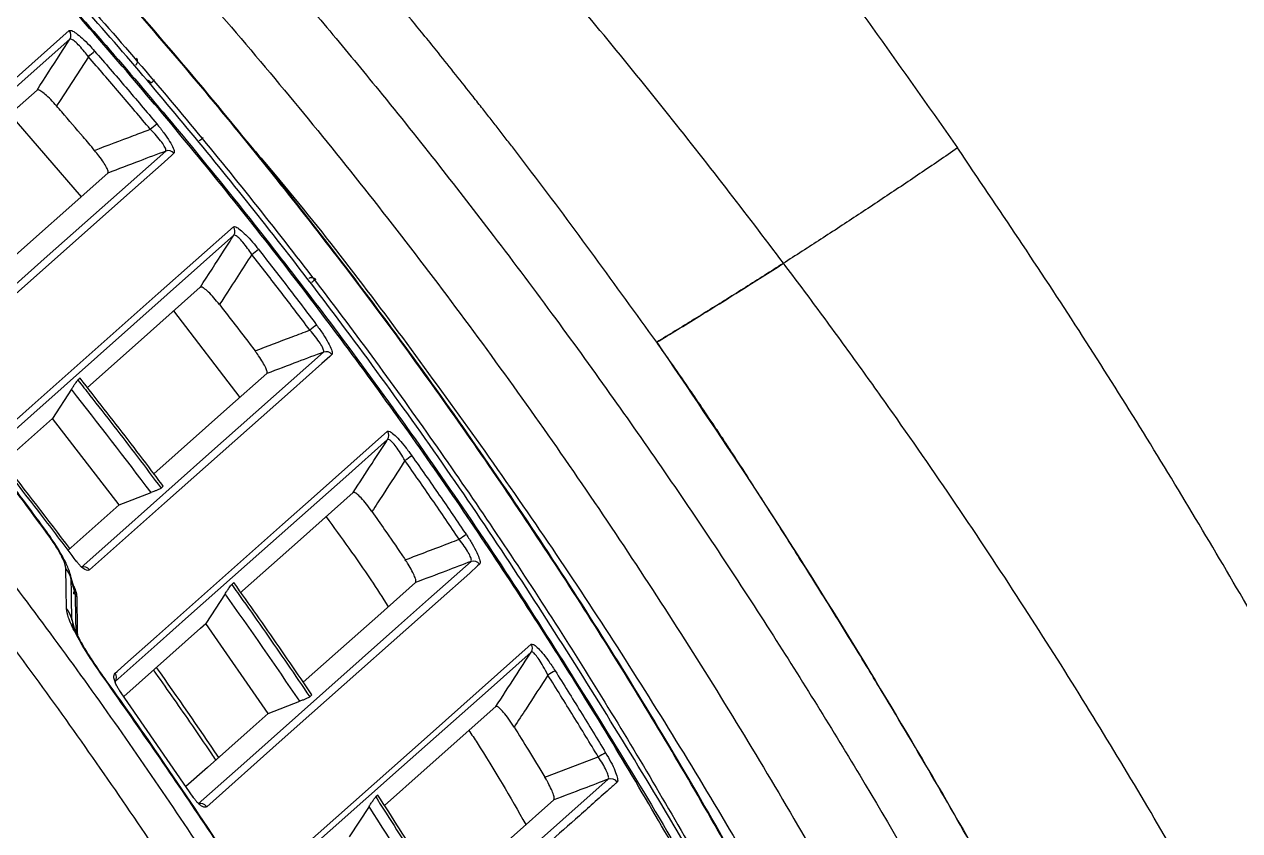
# Model space of a CAD drawing. Extents: x 939 to 1039, y 781 to 934.
# Drawn here: x 959.16 to 964.17, y 820.93 to 824.25 of the extents above; entities that cross this region are included whole.
import ezdxf

# ---------------------------------------------------------------- set-up
doc = ezdxf.new("R2010")
doc.units = 0
doc.header["$MEASUREMENT"] = 0
doc.layers.add('1', color=4, linetype='Continuous')

# ---------------------------------------------------------------- blocks, each defined once
blk = doc.blocks.new('Envoy')
at = {"layer": '1', "color": 3, "linetype": 'Continuous', "lineweight": 25}
for p, q in [((20.4484, 24.7086), (20.7417, 24.3686)), ((20.3868, 24.0533), (20.852, 24.4666)), ((21.371, 24.2106), (20.3726, 23.3236)), ((21.1224, 23.8986), (21.3961, 23.5426)), ((20.7021, 23.576), (20.6241, 23.4559)), ((20.7377, 23.6218), (20.7288, 23.6139)), ((20.4142, 23.2694), (20.6241, 23.4559)), ((20.8981, 23.1001), (20.6241, 23.4559)), ((21.0716, 23.169), (21.0805, 23.1769)), ((20.8981, 23.1001), (21.0299, 23.1505)), ((20.8981, 23.1001), (20.6883, 22.9137)), ((20.6971, 22.8149), (20.6952, 22.8214)), ((20.7132, 22.7588), (20.6974, 22.8138)), ((20.7188, 22.7313), (20.7, 22.7983)), ((21.3711, 22.7801), (21.3622, 22.7722)), ((21.335, 22.7337), (21.2555, 22.6116)), ((20.7023, 22.6335), (20.7139, 22.592)), ((20.7071, 22.6124), (20.7088, 22.6049)), ((21.5124, 22.2414), (21.2555, 22.6116)), ((20.8828, 22.3712), (20.8828, 22.3687)), ((21.2041, 21.8963), (20.9065, 22.3268)), ((21.5124, 22.2414), (21.6425, 22.2913)), ((21.6837, 22.3097), (21.6926, 22.3176)), ((21.9643, 21.9056), (21.9553, 21.8976)), ((21.9277, 21.8585), (21.8463, 21.7338))]:
    blk.add_line(p, q, dxfattribs=at)
at = {"layer": '1', "color": 3, "linetype": 'Continuous', "lineweight": 25, "flags": 128}
for points in [[(19.6953, 24.1673), (19.7034, 24.1745), (19.7358, 24.2033), (19.8655, 24.3185), (20.3843, 24.7793), (20.6929, 25.0535)], [(20.6957, 25.0176), (20.5245, 24.8654), (20.182, 24.5612), (19.6982, 24.1313)], [(20.7719, 24.9456), (20.6561, 24.7659), (20.6411, 24.7427)], [(20.5606, 24.8083), (20.4089, 24.6735), (20.0954, 24.395)], [(20.0919, 23.6699), (20.2623, 23.8212), (20.6029, 24.1239), (21.0903, 24.5569)], [(21.124, 24.5478), (21.1159, 24.5406), (21.0835, 24.5118), (20.9539, 24.3967), (20.4355, 23.9361), (20.1256, 23.6608)], [(20.3707, 23.3584), (20.3788, 23.3655), (20.4112, 23.3943), (20.5408, 23.5095), (21.0591, 23.97), (21.369, 24.2454)], [(20.7678, 23.5835), (20.9889, 23.7799), (21.2328, 23.9967)], [(20.7424, 22.8429), (20.9136, 22.9951), (21.2561, 23.2993), (21.7399, 23.7291)], [(21.7745, 23.7189), (21.7664, 23.7117), (21.734, 23.6829), (21.6043, 23.5676), (21.0856, 23.1068), (20.777, 22.8326)], [(21.5067, 23.6409), (21.355, 23.5061), (21.0421, 23.228)], [(20.882, 22.4069), (20.8901, 22.4141), (20.9225, 22.443), (21.0523, 22.5583), (21.5715, 23.0196), (21.7017, 23.1352), (22.0033, 23.4032)], [(22.0044, 23.3695), (21.8317, 23.2162), (21.4864, 22.9094), (21.1847, 22.6414), (21.0556, 22.5267), (20.8829, 22.3733)], [(21.3997, 22.7397), (21.4064, 22.7456), (21.645, 22.9577), (21.8625, 23.1509)], [(20.7226, 22.8692), (20.7227, 22.8692), (20.7227, 22.8692), (20.7225, 22.869), (20.7223, 22.8688)], [(21.2236, 21.869), (21.3991, 22.0248), (21.75, 22.3364), (22.0489, 22.6018), (22.1723, 22.7114), (22.3477, 22.8672)], [(22.3831, 22.8558), (22.375, 22.8486), (22.3425, 22.8197), (22.2124, 22.7041), (21.692, 22.2419), (21.5581, 22.1229), (21.2592, 21.8574)], [(20.696, 22.8175), (20.6973, 22.8143), (20.7, 22.7983), (20.7, 22.7983), (20.7, 22.7983)], [(22.1192, 22.7804), (21.964, 22.6425), (21.7886, 22.4868), (21.6571, 22.3699)], [(20.9173, 22.3111), (21.2337, 22.5922), (21.2555, 22.6116)], [(21.4742, 21.5308), (21.4823, 21.538), (21.5149, 21.5669), (21.6453, 21.6827), (22.1667, 22.1458), (22.5956, 22.5268)], [(22.5958, 22.4943), (22.4178, 22.3362), (22.0618, 22.0201), (21.4743, 21.4984)], [(20.9054, 22.3264), (20.9059, 22.3267), (20.9063, 22.3269), (20.9065, 22.3271), (20.9067, 22.3272), (20.9068, 22.3272), (20.9068, 22.3271), (20.9067, 22.327), (20.9065, 22.3268)], [(21.5124, 22.2414), (21.4379, 22.1752), (21.2625, 22.0194), (21.1736, 21.9404)], [(21.9915, 21.8628), (22.1551, 22.0082), (22.4499, 22.27)], [(22.6519, 21.979), (22.8359, 22.0488), (22.8718, 22.0625)], [(21.7907, 20.9747), (21.9738, 21.1372), (22.3399, 21.4621), (22.9131, 21.9709)], [(21.203, 21.896), (21.2035, 21.8963), (21.2039, 21.8965), (21.2042, 21.8966), (21.2043, 21.8967), (21.2044, 21.8967), (21.2044, 21.8966), (21.2043, 21.8965), (21.2041, 21.8963)], [(22.6886, 21.8855), (22.5258, 21.7409), (22.2312, 21.4794)]]:
    blk.add_lwpolyline(points, dxfattribs=at)
at = {"layer": '1', "color": 3, "linetype": 'Continuous', "lineweight": 25}
for centre, radius, start, end in [((20.6705, 25.0336), 0.0299, 327.528, 41.5324), ((20.2999, 25.5006), 0.7285, 310.3777, 313.1057), ((21.008, 24.8259), 0.0244, 27.5174, 76.1336), ((20.3733, 25.4404), 1.0281, 309.4825, 311.4148), ((21.1007, 24.5288), 0.03, 39.2639, 110.3853), ((21.3457, 24.2266), 0.0299, 327.5123, 38.8187), ((19.5221, 26.5972), 3.127, 307.9442, 308.5794), ((29.3323, 13.6868), 12.6953, 126.88785, 127.04431), ((21.7504, 23.701), 0.03, 36.5576, 110.3582), ((21.9792, 23.3856), 0.0299, 327.3871, 36.1077), ((22.8641, 22.1778), 1.3572, 124.0444, 125.5091), ((20.606, 22.9747), 0.00377, 42.9876, 97.7099), ((22.8066, 22.2231), 0.8933, 122.3714, 124.5985), ((20.5936, 22.7681), 0.1106, 15.8544, 39.38), ((20.7528, 22.8148), 0.03, 36.416, 110.3638), ((22.3581, 22.839), 0.03, 33.8407, 110.4378), ((20.7457, 22.7389), 0.028, 195.8547, 219.0772), ((20.5959, 22.6033), 0.1105, 15.8516, 39.0229), ((22.5707, 22.5104), 0.0298, 327.3118, 33.391), ((20.8264, 22.402), 0.00262, 296.3856, 340.3019), ((20.8578, 22.3894), 0.0299, 327.3845, 35.8806), ((22.9722, 21.9262), 0.5644, 119.5296, 123.0609), ((23.1177, 21.6714), 0.4619, 117.8406, 122.1615), ((22.9236, 21.9427), 0.0301, 31.1205, 110.459), ((21.2341, 21.8408), 0.03, 33.4863, 110.4375)]:
    blk.add_arc(centre, radius, start, end, dxfattribs=at)
for centre, major_axis, ratio, start_param, end_param in [((4.0559, 10.4405), (19.9284, -7.3007), 0.998771, 0.99445, 1.019772), ((3.7924, 10.2588), (20.2111, -6.2201), 0.998028, 0.942392, 0.963641), ((4.0622, 10.4326), (19.9957, -7.112), 0.998774, 0.935747, 0.961144), ((3.7882, 10.2641), (20.1893, -6.2925), 0.998023, 0.895672, 0.916999), ((4.0687, 10.4246), (20.0613, -6.9211), 0.998777, 0.876774, 0.902286)]:
    blk.add_ellipse(centre, major_axis=major_axis, ratio=ratio, start_param=start_param, end_param=end_param, dxfattribs=at)
for points, knots in [([(20.8891, 28.6583), (21.1433, 28.4095), (21.653, 27.9105), (22.3761, 27.1192), (23.0691, 26.2984), (23.7312, 25.4502), (24.1446, 24.8634), (24.3514, 24.5698)], [0, 0, 0, 0, 0.1988775, 0.3988367, 0.5989432, 0.7992976, 1, 1, 1, 1]), ([(24.4132, 19.6562), (24.396, 19.6971), (24.3134, 19.8935), (24.1541, 20.2409), (23.9353, 20.6974), (23.7051, 21.1475), (23.4652, 21.5905), (23.2155, 22.026), (22.9557, 22.4551), (22.6856, 22.8781), (22.4051, 23.2947), (22.1148, 23.7042), (21.8147, 24.1067), (21.5048, 24.5021), (21.1863, 24.8889), (20.8593, 25.2669), (20.5238, 25.6363), (20.1785, 25.9988), (19.8235, 26.354), (19.4591, 26.7016), (19.0857, 27.041), (18.7038, 27.3719), (18.3139, 27.6939), (17.9162, 28.0061), (17.5426, 28.2867), (17.2984, 28.4586), (17.1919, 28.5336)], [0, 0, 0, 0, 0.011492, 0.055198, 0.098926, 0.142568, 0.186041, 0.229271, 0.272437, 0.315786, 0.359065, 0.402315, 0.445576, 0.488875, 0.532234, 0.575133, 0.618127, 0.661297, 0.704618, 0.748067, 0.791615, 0.835235, 0.878898, 0.922576, 0.966231, 1, 1, 1, 1]), ([(24.4115, 19.6573), (24.2971, 19.915), (24.0681, 20.4308), (23.6853, 21.1866), (23.2745, 21.9276), (22.8293, 22.6583), (22.3496, 23.377), (21.8352, 24.082), (21.292, 24.7649), (20.7408, 25.4014), (20.1859, 25.9929), (19.631, 26.5417), (19.0537, 27.0718), (18.4542, 27.5813), (17.8346, 28.0716), (17.4068, 28.3781), (17.1929, 28.5313)], [0, 0, 0, 0, 0.073061, 0.146185, 0.219308, 0.292368, 0.367557, 0.442815, 0.518073, 0.593262, 0.660587, 0.727938, 0.795264, 0.863501, 0.931763, 1, 1, 1, 1]), ([(24.2797, 19.4784), (24.1687, 19.732), (23.9468, 20.2393), (23.5755, 20.983), (23.1749, 21.7164), (22.7418, 22.4367), (22.2774, 23.1426), (21.789, 23.8228), (21.2784, 24.4766), (20.746, 25.1051), (20.1877, 25.7131), (19.6058, 26.298), (19.0027, 26.858), (18.3779, 27.3928), (17.7326, 27.9051), (17.2852, 28.225), (17.0616, 28.3849)], [0, 0, 0, 0, 0.071541, 0.143112, 0.214653, 0.287314, 0.360008, 0.432669, 0.503348, 0.574028, 0.64519, 0.716352, 0.787028, 0.857704, 0.928852, 1, 1, 1, 1]), ([(17.0632, 28.3887), (17.0632, 28.3887), (17.309, 28.2658), (17.7218, 27.8938), (18.3803, 27.4035), (19.0028, 26.8624), (19.6078, 26.3035), (20.189, 25.7187), (20.747, 25.1113), (21.2806, 24.4819), (21.8252, 23.7844), (22.375, 23.0141), (22.9125, 22.1653), (23.4348, 21.2964), (23.8165, 20.3851), (24.2837, 19.8144), (24.2837, 19.4794), (24.2837, 19.4794)], [0, 0, 0, 0, 0, 0.070883, 0.141825, 0.212766, 0.283648, 0.354542, 0.425497, 0.496451, 0.567344, 0.653765, 0.740348, 0.826987, 0.913575, 1, 1, 1, 1, 1]), ([(24.2997, 19.5475), (24.2997, 19.5475), (24.2997, 19.8772), (23.8345, 20.4369), (23.4571, 21.3327), (22.9414, 22.1867), (22.4122, 23.0217), (21.8695, 23.7833), (21.3299, 24.4765), (20.7986, 25.1056), (20.2432, 25.7134), (19.6641, 26.2979), (19.0641, 26.8608), (18.4367, 27.3922), (17.8112, 27.9258), (17.3263, 28.1972), (17.1324, 28.3912), (17.1324, 28.3912)], [0, 0, 0, 0, 0, 0.085737, 0.171625, 0.257558, 0.343437, 0.429167, 0.50049, 0.571873, 0.643256, 0.71458, 0.785905, 0.857288, 0.928672, 1, 1, 1, 1, 1]), ([(17.1393, 28.4061), (17.361, 28.2465), (17.8046, 27.9272), (18.4473, 27.4144), (19.0722, 26.877), (19.6753, 26.3145), (20.2547, 25.7298), (20.8106, 25.1223), (21.3433, 24.4917), (21.8502, 23.8407), (22.3295, 23.172), (22.7807, 22.4869), (23.2067, 21.7813), (23.6057, 21.0557), (23.9795, 20.3123), (24.2033, 19.8052), (24.3153, 19.5516)], [0, 0, 0, 0, 0.071117, 0.142234, 0.213812, 0.285389, 0.356511, 0.427632, 0.499232, 0.570832, 0.641816, 0.71283, 0.783815, 0.855866, 0.927948, 1, 1, 1, 1]), ([(14.1886, 28.2863), (14.4329, 28.143), (14.9217, 27.8562), (15.6324, 27.3882), (16.3249, 26.8937), (17.0028, 26.3656), (17.6647, 25.8044), (18.3087, 25.2099), (18.9272, 24.5888), (19.5133, 23.9486), (20.0666, 23.2909), (20.5876, 22.6177), (21.0806, 21.9238), (21.549, 21.2038), (21.9912, 20.4579), (22.4053, 19.6867), (22.7868, 18.8992), (23.1255, 18.1163), (23.4264, 17.3411), (23.5967, 16.8288), (23.6819, 16.5725)], [0, 0, 0, 0, 0.055117, 0.110282, 0.165446, 0.220563, 0.277281, 0.334051, 0.390822, 0.44754, 0.502626, 0.557759, 0.612892, 0.667978, 0.724669, 0.781412, 0.838155, 0.894846, 0.947382, 1, 1, 1, 1]), ([(18.5034, 28.2759), (18.5841, 28.2095), (18.7522, 28.071), (19.0114, 27.8505), (19.2824, 27.6138), (19.5497, 27.373), (19.8056, 27.1357), (20.0503, 26.9021), (20.2941, 26.6625), (20.5283, 26.4254), (20.7504, 26.1943), (20.9565, 25.9741), (21.1613, 25.7498), (21.3635, 25.5225), (21.5669, 25.2881), (21.7676, 25.051), (21.9861, 24.7865), (22.2107, 24.5059), (22.4538, 24.192), (22.6925, 23.8733), (22.9321, 23.5419), (23.1594, 23.2166), (23.3793, 22.8905), (23.6532, 22.4699), (23.9728, 21.9523), (24.3302, 21.3361), (24.552, 20.9191), (24.6625, 20.7115)], [0, 0, 0, 0, 0.031905, 0.066559, 0.103939, 0.1418, 0.176469, 0.210538, 0.24514, 0.280873, 0.312331, 0.343031, 0.372986, 0.405109, 0.435946, 0.467782, 0.49996, 0.54073, 0.577551, 0.621206, 0.662336, 0.702427, 0.742418, 0.78245, 0.855735, 0.928175, 1, 1, 1, 1]), ([(23.5408, 16.5169), (23.4561, 16.7712), (23.2865, 17.2801), (22.99, 18.0427), (22.6599, 18.806), (22.2926, 19.5669), (21.8947, 20.3125), (21.4625, 21.0484), (20.9953, 21.7726), (20.4932, 22.4836), (19.9617, 23.1731), (19.4069, 23.8333), (18.8305, 24.4638), (18.2344, 25.0647), (17.6143, 25.6408), (16.9654, 26.1961), (16.2876, 26.729), (15.5811, 27.2372), (14.8555, 27.7176), (14.356, 28.0113), (14.1063, 28.1582)], [0, 0, 0, 0, 0.05254, 0.105163, 0.16025, 0.215385, 0.27052, 0.325608, 0.382294, 0.439032, 0.49577, 0.552457, 0.607575, 0.662741, 0.717907, 0.773025, 0.829743, 0.886512, 0.943282, 1, 1, 1, 1]), ([(18.2304, 28.0651), (18.486, 27.8591), (18.9972, 27.4472), (19.7283, 26.7862), (20.4316, 26.0956), (21.1028, 25.3735), (21.7414, 24.6223), (22.3455, 23.8431), (22.9143, 23.0378), (23.4459, 22.2078), (23.9427, 21.3564), (24.2409, 20.7714), (24.3901, 20.4789)], [0, 0, 0, 0, 0.099986, 0.199987, 0.299991, 0.399995, 0.499985, 0.599972, 0.699976, 0.79998, 0.899982, 1, 1, 1, 1]), ([(23.6349, 24.0951), (23.5557, 24.1994), (23.395, 24.4111), (23.1428, 24.7307), (22.8807, 25.0532), (22.6169, 25.3676), (22.3509, 25.6753), (22.0697, 25.9914), (21.7832, 26.3032), (21.5058, 26.5961), (21.248, 26.8613), (20.9912, 27.1188), (20.7245, 27.3791), (20.4574, 27.6334), (20.2772, 27.7993), (20.1903, 27.8794)], [0, 0, 0, 0, 0.076671, 0.155592, 0.238374, 0.319917, 0.395863, 0.47651, 0.567556, 0.643711, 0.712674, 0.784107, 0.856571, 0.930837, 1, 1, 1, 1]), ([(22.9865, 15.3583), (22.9214, 15.5921), (22.7911, 16.0599), (22.5629, 16.7521), (22.31, 17.4392), (22.0297, 18.1194), (21.7229, 18.7917), (21.3804, 19.4734), (20.9996, 20.1619), (20.5785, 20.8548), (20.1292, 21.5299), (19.648, 22.1924), (19.1344, 22.8404), (18.5885, 23.4724), (18.0165, 24.0807), (17.3988, 24.6844), (16.7333, 25.279), (16.0186, 25.86), (15.2728, 26.411), (14.4963, 26.9287), (13.6923, 27.415), (13.1384, 27.7061), (12.8614, 27.8516)], [0, 0, 0, 0, 0.04406, 0.088136, 0.132196, 0.176825, 0.22147, 0.266099, 0.314989, 0.363922, 0.412855, 0.461745, 0.51207, 0.562442, 0.612813, 0.663138, 0.718691, 0.774275, 0.829828, 0.886541, 0.943287, 1, 1, 1, 1]), ([(12.5063, 27.7381), (12.7601, 27.6113), (13.2675, 27.3576), (14.0066, 26.9352), (14.7278, 26.4833), (15.4282, 25.9996), (16.1068, 25.4859), (16.7623, 24.9429), (17.3934, 24.3718), (17.9989, 23.7736), (18.5776, 23.1495), (19.1285, 22.5007), (19.6504, 21.8283), (20.1424, 21.1338), (20.6035, 20.4184), (21.0329, 19.6835), (21.4297, 18.9305), (21.7931, 18.1608), (22.1227, 17.376), (22.4169, 16.5774), (22.6785, 15.7673), (22.8226, 15.2186), (22.8946, 14.9442)], [0, 0, 0, 0, 0.05, 0.1, 0.1500001, 0.2, 0.2500001, 0.3000001, 0.35, 0.4000001, 0.45, 0.5, 0.55, 0.6, 0.6500001, 0.7, 0.75, 0.7999999, 0.85, 0.9, 0.95, 1, 1, 1, 1]), ([(22.8774, 15.2685), (22.813, 15.5024), (22.6842, 15.9704), (22.458, 16.663), (22.2068, 17.3506), (21.9281, 18.0313), (21.6227, 18.7042), (21.2822, 19.3848), (20.9044, 20.0708), (20.4872, 20.7597), (20.042, 21.4311), (19.565, 22.0899), (19.0559, 22.7345), (18.5146, 23.3631), (17.9473, 23.9684), (17.3312, 24.5724), (16.6634, 25.1705), (15.9423, 25.7573), (15.1891, 26.3135), (14.4043, 26.8355), (13.5913, 27.3252), (13.0309, 27.6176), (12.7507, 27.7638)], [0, 0, 0, 0, 0.04402, 0.088056, 0.132076, 0.176673, 0.221285, 0.265882, 0.314418, 0.362996, 0.411575, 0.460111, 0.510072, 0.560079, 0.610086, 0.660047, 0.716089, 0.772164, 0.828207, 0.88546, 0.942747, 1, 1, 1, 1]), ([(13.4225, 27.6352), (13.71, 27.4725), (14.2853, 27.1471), (15.1162, 26.6049), (15.9277, 26.02), (16.7144, 25.3885), (17.4741, 24.7122), (18.1495, 24.0458), (18.7469, 23.399), (19.2731, 22.7802), (19.7735, 22.1405), (20.2517, 21.4746), (20.7059, 20.7827), (21.1346, 20.0655), (21.5327, 19.3311), (21.8795, 18.6211), (22.1803, 17.9396), (22.4402, 17.2882), (22.6787, 16.6276), (22.8179, 16.1801), (22.8875, 15.9563)], [0, 0, 0, 0, 0.064318, 0.128678, 0.192996, 0.258873, 0.324795, 0.390672, 0.443264, 0.495903, 0.548541, 0.601134, 0.655263, 0.709442, 0.763621, 0.817751, 0.863195, 0.90864, 0.95432, 1, 1, 1, 1]), ([(22.6626, 14.7234), (22.5924, 14.9997), (22.4521, 15.552), (22.1949, 16.3674), (21.9044, 17.1712), (21.5778, 17.9611), (21.2164, 18.7357), (20.8206, 19.4934), (20.3915, 20.2326), (19.9299, 20.952), (19.4367, 21.6501), (18.9129, 22.3256), (18.3593, 22.977), (17.7773, 23.603), (17.168, 24.2025), (16.5327, 24.7742), (15.8724, 25.3172), (15.1883, 25.83), (14.4822, 26.312), (13.7551, 26.7613), (13.01, 27.1803), (12.4985, 27.431), (12.2427, 27.5563)], [0, 0, 0, 0, 0.0500232, 0.1000158, 0.1500131, 0.2000126, 0.2500096, 0.3000119, 0.3500095, 0.4000055, 0.4500034, 0.5000008, 0.5500048, 0.6000035, 0.6499993, 0.6999971, 0.7499961, 0.8000107, 0.8500245, 0.9000213, 0.9500167, 1, 1, 1, 1]), ([(23.1122, 23.7698), (22.9425, 24.005), (22.7622, 24.2549), (22.5639, 24.5142), (22.5306, 24.5576), (22.4972, 24.6009), (22.4637, 24.6441), (22.4301, 24.6872), (22.3943, 24.733), (22.3224, 24.8245), (22.2248, 24.9471), (22.1113, 25.0871), (22.0247, 25.1926), (21.9377, 25.2975), (21.8418, 25.4116), (21.7287, 25.5444), (21.6223, 25.6675), (21.5194, 25.7849), (21.4244, 25.8919), (21.3257, 26.0019), (21.2251, 26.1124), (21.1361, 26.2091), (21.0648, 26.2858), (21.0148, 26.3392), (20.9575, 26.4), (20.8968, 26.4641), (20.8357, 26.5279), (20.7907, 26.5747), (20.7614, 26.605), (20.7368, 26.6305), (20.667, 26.7023), (20.5701, 26.801), (20.4512, 26.9202), (20.3581, 27.0125), (20.2654, 27.1033), (20.1762, 27.1898), (20.0835, 27.2787), (19.996, 27.3616), (19.9187, 27.4341), (19.8747, 27.475), (19.8567, 27.4917)], [0, 0, 0, 0, 0.175611, 0.18665, 0.197689, 0.208728, 0.219765, 0.230802, 0.241838, 0.254962, 0.301299, 0.336712, 0.364104, 0.383978, 0.419193, 0.454388, 0.489568, 0.517744, 0.548947, 0.576214, 0.607231, 0.639435, 0.655845, 0.670613, 0.683738, 0.706423, 0.72411, 0.737214, 0.745735, 0.749674, 0.758657, 0.806375, 0.833483, 0.86059, 0.885774, 0.912062, 0.935849, 0.963586, 0.985099, 1, 1, 1, 1]), ([(22.3449, 14.4481), (22.2772, 14.7262), (22.1419, 15.2817), (21.891, 16.1021), (21.6058, 16.9106), (21.2834, 17.7053), (20.9253, 18.4843), (20.5319, 19.246), (20.104, 19.9892), (19.6427, 20.7122), (19.1489, 21.4135), (18.6238, 22.0913), (18.0684, 22.7443), (17.4833, 23.3715), (16.8703, 23.9716), (16.2307, 24.543), (15.5659, 25.0844), (14.8768, 25.5949), (14.1651, 26.0737), (13.4324, 26.5188), (12.6814, 26.9325), (12.1659, 27.1787), (11.908, 27.3019)], [0, 0, 0, 0, 0.050079, 0.100032, 0.150037, 0.200047, 0.250035, 0.300008, 0.349998, 0.400035, 0.450039, 0.500025, 0.550002, 0.599992, 0.65006, 0.700049, 0.75002, 0.800027, 0.850045, 0.900058, 0.95, 1, 1, 1, 1]), ([(20.6929, 25.0535), (20.6957, 25.0541), (20.7014, 25.0554), (20.721, 25.0434), (20.7464, 25.0224), (20.7733, 24.9961), (20.7905, 24.9769), (20.7978, 24.9687)], [0, 0, 0, 0, 0.206677, 0.413303, 0.623213, 0.840637, 1, 1, 1, 1]), ([(20.5606, 24.8083), (20.5925, 24.8576), (20.6375, 24.9274), (20.6825, 24.9972), (20.6957, 25.0176)], [0, 0, 0, 0, 0.707413, 1, 1, 1, 1]), ([(20.7719, 24.9456), (20.7667, 24.9525), (20.7544, 24.9685), (20.735, 24.9907), (20.7166, 25.0085), (20.7022, 25.0188), (20.6979, 25.018), (20.6957, 25.0176)], [0, 0, 0, 0, 0.161224, 0.380376, 0.59045, 0.795685, 1, 1, 1, 1]), ([(21.027, 24.6469), (20.9848, 24.697), (20.9005, 24.7972), (20.8148, 24.8962), (20.7719, 24.9456)], [0, 0, 0, 0, 0.500022, 1, 1, 1, 1]), ([(20.7978, 24.9687), (20.8407, 24.9192), (20.9266, 24.82), (21.0111, 24.7196), (21.0533, 24.6694)], [0, 0, 0, 0, 0.4999779, 1, 1, 1, 1]), ([(20.9671, 24.9115), (20.9672, 24.9116), (20.9675, 24.9118), (20.9678, 24.9121), (20.9687, 24.9128), (20.9702, 24.9145), (20.9723, 24.9176), (20.9743, 24.9224), (20.9748, 24.9288), (20.9733, 24.9351), (20.9707, 24.9384), (20.9695, 24.9399)], [0, 0, 0, 0, 0.034376, 0.057615, 0.079463, 0.153048, 0.255155, 0.425982, 0.621247, 0.830583, 1, 1, 1, 1]), ([(21.0449, 24.8496), (21.0439, 24.8488), (21.0419, 24.8473), (21.0364, 24.8428), (21.0319, 24.839), (21.0296, 24.8372)], [0, 0, 0, 0, 0.33331, 0.66662, 1, 1, 1, 1]), ([(20.6411, 24.7427), (20.6331, 24.7517), (20.617, 24.7696), (20.5938, 24.7914), (20.575, 24.8055), (20.5645, 24.8101), (20.5616, 24.8087), (20.5606, 24.8083)], [0, 0, 0, 0, 0.227952, 0.456103, 0.679189, 0.893529, 1, 1, 1, 1]), ([(20.7972, 24.56), (20.7817, 24.5784), (20.737, 24.6312), (20.6849, 24.6921), (20.6483, 24.7345), (20.6411, 24.7427)], [0, 0, 0, 0, 0.300429, 0.863364, 1, 1, 1, 1]), ([(20.7972, 24.56), (20.8509, 24.5803), (20.9274, 24.6093), (21.004, 24.6383), (21.027, 24.6469)], [0, 0, 0, 0, 0.7003, 1, 1, 1, 1]), ([(21.0903, 24.5569), (21.0908, 24.5578), (21.0925, 24.5606), (21.0884, 24.5721), (21.0748, 24.593), (21.0535, 24.6194), (21.0358, 24.6377), (21.027, 24.6469)], [0, 0, 0, 0, 0.106275, 0.314045, 0.535709, 0.767072, 1, 1, 1, 1]), ([(21.0533, 24.6694), (21.0635, 24.6569), (21.0837, 24.6318), (21.1077, 24.5961), (21.1227, 24.5679), (21.1269, 24.5526), (21.1247, 24.549), (21.124, 24.5478)], [0, 0, 0, 0, 0.229406, 0.458973, 0.681417, 0.89195, 1, 1, 1, 1]), ([(21.2286, 24.5991), (21.2296, 24.5999), (21.2328, 24.6026), (21.2378, 24.6069), (21.2424, 24.6112), (21.2435, 24.6125), (21.244, 24.6131)], [0, 0, 0, 0, 0.120284, 0.410566, 0.705507, 1, 1, 1, 1]), ([(21.4249, 24.596), (21.4637, 24.5506), (21.7133, 24.2588), (22.141, 23.6934), (22.705, 22.9006), (23.2291, 22.0806), (23.7198, 21.2403), (24.0143, 20.6627), (24.1615, 20.3739)], [0, 0, 0, 0, 0.035516, 0.228359, 0.421253, 0.614156, 0.807062, 1, 1, 1, 1]), ([(20.852, 24.4666), (20.8528, 24.4687), (20.8543, 24.473), (20.8475, 24.4892), (20.8346, 24.511), (20.8171, 24.5357), (20.8035, 24.5523), (20.7972, 24.56)], [0, 0, 0, 0, 0.199467, 0.398794, 0.602202, 0.815675, 1, 1, 1, 1]), ([(21.0903, 24.5569), (21.0542, 24.5432), (20.9748, 24.5131), (20.8954, 24.483), (20.852, 24.4666)], [0, 0, 0, 0, 0.454126, 1, 1, 1, 1]), ([(24.3514, 24.5698), (24.2997, 24.5344), (24.1957, 24.4634), (24.0385, 24.3582), (23.882, 24.2548), (23.726, 24.1534), (23.5704, 24.0538), (23.4155, 23.9562), (23.2601, 23.8597), (23.1628, 23.8006), (23.1122, 23.7698)], [0, 0, 0, 0, 0.104956, 0.21097, 0.320777, 0.436844, 0.561265, 0.695745, 0.841636, 1, 1, 1, 1]), ([(26.1794, 21.525), (26.0415, 21.7852), (25.7656, 22.3059), (25.3209, 23.0697), (24.8529, 23.8269), (24.5198, 24.3204), (24.3514, 24.5698)], [0, 0, 0, 0, 0.248617, 0.497312, 0.745944, 1, 1, 1, 1]), ([(21.369, 24.2454), (21.3718, 24.2459), (21.3773, 24.2471), (21.3959, 24.2346), (21.42, 24.2128), (21.4466, 24.1842), (21.4641, 24.1627), (21.4721, 24.1527)], [0, 0, 0, 0, 0.199937, 0.399798, 0.603719, 0.817522, 1, 1, 1, 1]), ([(21.2328, 23.9967), (21.233, 23.9969), (21.2651, 24.0464), (21.311, 24.1178), (21.3569, 24.1889), (21.371, 24.2106)], [0, 0, 0, 0, 0.0025592, 0.695604, 1, 1, 1, 1]), ([(21.4449, 24.1313), (21.4392, 24.1397), (21.427, 24.1579), (21.4081, 24.1821), (21.3908, 24.2008), (21.3773, 24.2117), (21.3731, 24.211), (21.371, 24.2106)], [0, 0, 0, 0, 0.185375, 0.401338, 0.605333, 0.803237, 1, 1, 1, 1]), ([(21.4449, 24.1313), (21.4066, 24.0719), (21.3623, 24.0032), (21.3179, 23.9344), (21.3119, 23.925)], [0, 0, 0, 0, 0.863441, 1, 1, 1, 1]), ([(21.6843, 23.8198), (21.6448, 23.872), (21.5657, 23.9764), (21.4851, 24.0797), (21.4449, 24.1313)], [0, 0, 0, 0, 0.500024, 1, 1, 1, 1]), ([(21.4721, 24.1527), (21.5124, 24.101), (21.5932, 23.9976), (21.6724, 23.893), (21.712, 23.8407)], [0, 0, 0, 0, 0.499978, 1, 1, 1, 1]), ([(23.1122, 23.7698), (23.1691, 23.8044), (23.2779, 23.8707), (23.4519, 23.9788), (23.5758, 24.0575), (23.6349, 24.0951)], [0, 0, 0, 0, 0.364399, 0.696647, 1, 1, 1, 1]), ([(25.5131, 21.1886), (25.4455, 21.3109), (25.3089, 21.5583), (25.0929, 21.9284), (24.8659, 22.3023), (24.6223, 22.6867), (24.362, 23.0803), (24.1543, 23.3808), (24.011, 23.5826), (23.9369, 23.6859), (23.8622, 23.7889), (23.787, 23.8914), (23.7113, 23.9935), (23.6604, 24.0612), (23.6349, 24.0951)], [0, 0, 0, 0, 0.121062, 0.244785, 0.371104, 0.499973, 0.638882, 0.779802, 0.816406, 0.853181, 0.889929, 0.926612, 0.963267, 1, 1, 1, 1]), ([(21.6795, 24.0326), (21.6817, 24.0339), (21.6862, 24.0367), (21.6942, 24.0371), (21.702, 24.0346), (21.7057, 24.0308), (21.7075, 24.0289)], [0, 0, 0, 0, 0.249968, 0.499973, 0.750003, 1, 1, 1, 1]), ([(21.7075, 24.0289), (21.7077, 24.029), (21.7081, 24.0294), (21.7056, 24.0274), (21.701, 24.0239), (21.6958, 24.0199), (21.6923, 24.0172), (21.6911, 24.0163)], [0, 0, 0, 0, 0.222086, 0.444194, 0.666291, 0.888365, 1, 1, 1, 1]), ([(21.3119, 23.925), (21.3041, 23.9347), (21.2885, 23.954), (21.2657, 23.9776), (21.2473, 23.9932), (21.2367, 23.9985), (21.2338, 23.9972), (21.2328, 23.9967)], [0, 0, 0, 0, 0.229475, 0.459178, 0.68171, 0.892092, 1, 1, 1, 1]), ([(20.6087, 22.9773), (20.6085, 22.9776), (20.5667, 23.036), (20.4791, 23.1548), (20.3433, 23.3325), (20.201, 23.5107), (20.0552, 23.6856), (19.9236, 23.8378), (19.8399, 23.9298), (19.8067, 23.9663)], [0, 0, 0, 0, 0.000926, 0.169942, 0.348467, 0.526502, 0.704852, 0.883023, 1, 1, 1, 1]), ([(20.6054, 22.9785), (20.5156, 23.1002), (20.3458, 23.3302), (20.0774, 23.66), (19.8978, 23.8616), (19.8076, 23.9629)], [0, 0, 0, 0, 0.358513, 0.677689, 1, 1, 1, 1]), ([(21.3119, 23.925), (21.3266, 23.906), (21.369, 23.8514), (21.4178, 23.7878), (21.4517, 23.7432), (21.4583, 23.7345)], [0, 0, 0, 0, 0.300435, 0.863369, 1, 1, 1, 1]), ([(21.712, 23.8407), (21.7212, 23.828), (21.7396, 23.8026), (21.761, 23.7668), (21.7742, 23.7387), (21.7775, 23.7236), (21.7752, 23.72), (21.7745, 23.7189)], [0, 0, 0, 0, 0.228017, 0.456141, 0.679214, 0.893693, 1, 1, 1, 1]), ([(21.4583, 23.7345), (21.5094, 23.7538), (21.5847, 23.7822), (21.6601, 23.8107), (21.6843, 23.8198)], [0, 0, 0, 0, 0.678228, 1, 1, 1, 1]), ([(21.7399, 23.7291), (21.7405, 23.73), (21.7422, 23.7327), (21.7389, 23.7442), (21.727, 23.7652), (21.7082, 23.7917), (21.6923, 23.8104), (21.6843, 23.8198)], [0, 0, 0, 0, 0.105043, 0.31749, 0.540008, 0.769416, 1, 1, 1, 1]), ([(21.5067, 23.6409), (21.5076, 23.6431), (21.5092, 23.6474), (21.503, 23.6644), (21.4909, 23.687), (21.4752, 23.7116), (21.4633, 23.7276), (21.4583, 23.7345)], [0, 0, 0, 0, 0.206298, 0.412484, 0.621955, 0.839068, 1, 1, 1, 1]), ([(21.7399, 23.7291), (21.7047, 23.7158), (21.6269, 23.6864), (21.5492, 23.6569), (21.5067, 23.6409)], [0, 0, 0, 0, 0.453687, 1, 1, 1, 1]), ([(24.8577, 20.8782), (24.7248, 21.1266), (24.4591, 21.6234), (24.1542, 22.1436), (23.9663, 22.4534), (23.9018, 22.5587), (23.8353, 22.6662), (23.768, 22.7737), (23.7029, 22.877), (23.6391, 22.978), (23.5936, 23.0496), (23.5552, 23.1097), (23.531, 23.1475), (23.5042, 23.1891), (23.4851, 23.2187), (23.4593, 23.2586), (23.4269, 23.3083), (23.3883, 23.3671), (23.3434, 23.4348), (23.2924, 23.5108), (23.2329, 23.5981), (23.1734, 23.6837), (23.1326, 23.7411), (23.1122, 23.7698)], [0, 0, 0, 0, 0.249948, 0.499973, 0.53502, 0.571557, 0.609584, 0.647211, 0.684193, 0.717938, 0.753283, 0.759593, 0.781242, 0.79314, 0.803559, 0.812501, 0.835369, 0.856205, 0.875013, 0.907471, 0.93751, 0.968755, 1, 1, 1, 1]), ([(23.1122, 23.7698), (23.2414, 23.5794), (23.4965, 23.2036), (23.86, 22.6309), (24.2074, 22.0553), (24.5415, 21.4717), (24.7523, 21.076), (24.8577, 20.8782)], [0, 0, 0, 0, 0.2043434, 0.4032167, 0.6021664, 0.8011134, 1, 1, 1, 1]), ([(20.7021, 23.576), (20.7048, 23.5802), (20.7102, 23.5884), (20.718, 23.5999), (20.7243, 23.6086), (20.7276, 23.6127), (20.7285, 23.6137), (20.7288, 23.6139)], [0, 0, 0, 0, 0.2371568, 0.4745063, 0.704569, 0.9223316, 1, 1, 1, 1]), ([(20.7288, 23.6139), (20.7453, 23.593), (20.828, 23.4884), (20.9426, 23.3403), (21.0392, 23.212), (21.0716, 23.169)], [0, 0, 0, 0, 0.142409, 0.712071, 1, 1, 1, 1]), ([(21.0805, 23.1769), (21.0645, 23.1982), (20.9844, 23.3048), (20.8704, 23.4533), (20.771, 23.5795), (20.7377, 23.6218)], [0, 0, 0, 0, 0.142412, 0.712068, 1, 1, 1, 1]), ([(22.0033, 23.4032), (22.006, 23.4038), (22.0114, 23.4048), (22.029, 23.3918), (22.0516, 23.3693), (22.0779, 23.3385), (22.0955, 23.3143), (22.1042, 23.3024)], [0, 0, 0, 0, 0.1929264, 0.3857495, 0.5833437, 0.7932383, 1, 1, 1, 1]), ([(21.8625, 23.1509), (21.8883, 23.1907), (21.9356, 23.2636), (21.9829, 23.3364), (22.0044, 23.3695)], [0, 0, 0, 0, 0.545735, 1, 1, 1, 1]), ([(22.0757, 23.2826), (22.0697, 23.2928), (22.0576, 23.3133), (22.0392, 23.3397), (22.0232, 23.3592), (22.0105, 23.3706), (22.0064, 23.3699), (22.0044, 23.3695)], [0, 0, 0, 0, 0.2108977, 0.4233356, 0.6208298, 0.811099, 1, 1, 1, 1]), ([(20.7223, 22.8688), (20.6775, 22.9284), (20.5692, 23.072), (20.4581, 23.2136), (20.393, 23.2966)], [0, 0, 0, 0, 0.414202, 1, 1, 1, 1]), ([(22.0757, 23.2826), (22.0457, 23.2362), (22.0004, 23.1663), (21.9551, 23.0963), (21.9398, 23.0728)], [0, 0, 0, 0, 0.663791, 1, 1, 1, 1]), ([(22.2994, 22.9584), (22.2625, 23.0127), (22.1887, 23.1213), (22.1134, 23.2288), (22.0757, 23.2826)], [0, 0, 0, 0, 0.500025, 1, 1, 1, 1]), ([(22.1042, 23.3024), (22.142, 23.2485), (22.2175, 23.1408), (22.2914, 23.032), (22.3284, 22.9776)], [0, 0, 0, 0, 0.49998, 1, 1, 1, 1]), ([(21.0716, 23.169), (21.0707, 23.1683), (21.0687, 23.167), (21.0609, 23.1632), (21.0504, 23.1586), (21.0395, 23.1542), (21.0326, 23.1515), (21.0299, 23.1505)], [0, 0, 0, 0, 0.211835, 0.423572, 0.638716, 0.861575, 1, 1, 1, 1]), ([(21.9398, 23.0728), (21.9323, 23.0832), (21.9173, 23.104), (21.8949, 23.1297), (21.8768, 23.1467), (21.8664, 23.1526), (21.8635, 23.1513), (21.8625, 23.1509)], [0, 0, 0, 0, 0.231831, 0.463963, 0.686383, 0.892743, 1, 1, 1, 1]), ([(21.7505, 23.0514), (21.8132, 22.9656), (21.902, 22.8442), (21.9833, 22.7179), (22.0071, 22.6808)], [0, 0, 0, 0, 0.706937, 1, 1, 1, 1]), ([(21.9398, 23.0728), (21.9572, 23.0478), (21.9983, 22.9888), (22.0438, 22.9224), (22.072, 22.881), (22.0768, 22.874)], [0, 0, 0, 0, 0.378146, 0.894031, 1, 1, 1, 1]), ([(20.6791, 22.8382), (20.6786, 22.8423), (20.6773, 22.8535), (20.6649, 22.8835), (20.6402, 22.9282), (20.617, 22.9617), (20.6054, 22.9785)], [0, 0, 0, 0, 0.160115, 0.441476, 0.720469, 1, 1, 1, 1]), ([(20.6959, 22.8175), (20.6944, 22.8228), (20.6886, 22.8428), (20.6734, 22.8743), (20.649, 22.9177), (20.6267, 22.9522), (20.6122, 22.9722), (20.6086, 22.9772)], [0, 0, 0, 0, 0.104493, 0.396131, 0.648531, 0.91249, 1, 1, 1, 1]), ([(22.3284, 22.9776), (22.3367, 22.9647), (22.3534, 22.9391), (22.3724, 22.9033), (22.3838, 22.8752), (22.3862, 22.8604), (22.3838, 22.8569), (22.3831, 22.8558)], [0, 0, 0, 0, 0.227449, 0.454934, 0.6791, 0.897489, 1, 1, 1, 1]), ([(22.0768, 22.874), (22.1382, 22.8973), (22.2124, 22.9254), (22.2866, 22.9535), (22.2994, 22.9584)], [0, 0, 0, 0, 0.8275363, 1, 1, 1, 1]), ([(22.3477, 22.8672), (22.3482, 22.8681), (22.3499, 22.8707), (22.3475, 22.8819), (22.3373, 22.903), (22.3208, 22.9297), (22.3065, 22.9488), (22.2994, 22.9584)], [0, 0, 0, 0, 0.101699, 0.318721, 0.542519, 0.770855, 1, 1, 1, 1]), ([(22.1192, 22.7804), (22.1201, 22.7826), (22.1218, 22.7871), (22.1162, 22.8047), (22.1051, 22.8281), (22.091, 22.8526), (22.0808, 22.868), (22.0768, 22.874)], [0, 0, 0, 0, 0.212779, 0.425469, 0.640619, 0.861132, 1, 1, 1, 1]), ([(20.6818, 22.6729), (20.6816, 22.6884), (20.6811, 22.7195), (20.6802, 22.7746), (20.6795, 22.8142), (20.6791, 22.8382)], [0, 0, 0, 0, 0.281553, 0.563107, 1, 1, 1, 1]), ([(20.777, 22.8326), (20.7722, 22.8307), (20.7662, 22.8283), (20.7497, 22.8393), (20.7401, 22.8479), (20.7304, 22.8585), (20.7249, 22.8655), (20.7223, 22.8688)], [0, 0, 0, 0, 0.5393747, 0.6801184, 0.821896, 0.9174337, 1, 1, 1, 1]), ([(22.3477, 22.8672), (22.3132, 22.8541), (22.237, 22.8252), (22.1609, 22.7962), (22.1192, 22.7804)], [0, 0, 0, 0, 0.452852, 1, 1, 1, 1]), ([(20.7, 22.7983), (20.7, 22.7983), (20.7, 22.7983), (20.7011, 22.7246), (20.7016, 22.6887), (20.7023, 22.6335), (20.7023, 22.6335), (20.7023, 22.6335)], [0, 0, 0, 0, 0.000004, 0.436894, 0.718447, 0.999996, 1, 1, 1, 1]), ([(21.6926, 22.3176), (21.6776, 22.3397), (21.6028, 22.4501), (21.496, 22.6044), (21.4027, 22.7357), (21.3711, 22.7801)], [0, 0, 0, 0, 0.142012, 0.710079, 1, 1, 1, 1]), ([(20.7188, 22.7313), (20.7188, 22.7313), (20.7037, 22.7313), (20.7195, 22.7452), (20.713, 22.7586), (20.7124, 22.76)], [0, 0, 0, 0, 0.000046, 0.896193, 1, 1, 1, 1]), ([(20.7112, 22.7657), (20.7142, 22.759), (20.723, 22.7392), (20.7236, 22.7284), (20.724, 22.7212)], [0, 0, 0, 0, 0.336544, 1, 1, 1, 1]), ([(20.7214, 22.5753), (20.7213, 22.5873), (20.7208, 22.6151), (20.72, 22.6671), (20.7192, 22.707), (20.7188, 22.7313)], [0, 0, 0, 0, 0.231814, 0.532407, 1, 1, 1, 1]), ([(21.335, 22.7337), (21.3378, 22.738), (21.3434, 22.7465), (21.3515, 22.7583), (21.3579, 22.7671), (21.3611, 22.7711), (21.362, 22.772), (21.3622, 22.7722)], [0, 0, 0, 0, 0.2425175, 0.4853337, 0.7178321, 0.9337897, 1, 1, 1, 1]), ([(21.3622, 22.7722), (21.3777, 22.7505), (21.4551, 22.6419), (21.5626, 22.488), (21.6531, 22.3548), (21.6837, 22.3097)], [0, 0, 0, 0, 0.142012, 0.710075, 1, 1, 1, 1]), ([(20.8276, 22.3996), (20.8066, 22.43), (20.7646, 22.4906), (20.7168, 22.5738), (20.6872, 22.6379), (20.6835, 22.6617), (20.6818, 22.6729)], [0, 0, 0, 0, 0.264884, 0.529426, 0.779815, 1, 1, 1, 1]), ([(20.724, 22.7212), (20.7244, 22.697), (20.7251, 22.6571), (20.726, 22.6052), (20.7264, 22.5775), (20.7265, 22.5654)], [0, 0, 0, 0, 0.467694, 0.768353, 1, 1, 1, 1]), ([(20.7023, 22.6335), (20.7023, 22.6335), (20.7023, 22.6291), (20.7031, 22.6275), (20.704, 22.6258)], [0, 0, 0, 0, 0.000178, 1, 1, 1, 1]), ([(20.829, 22.4011), (20.827, 22.4037), (20.8145, 22.4212), (20.7915, 22.4549), (20.7625, 22.5003), (20.738, 22.5425), (20.7204, 22.5767), (20.7102, 22.5996), (20.7063, 22.6115), (20.7061, 22.6121), (20.7061, 22.6122)], [0, 0, 0, 0, 0.030182, 0.197733, 0.374181, 0.547515, 0.71696, 0.856813, 0.978444, 1, 1, 1, 1]), ([(22.5956, 22.5268), (22.5982, 22.5273), (22.6034, 22.5283), (22.6199, 22.5149), (22.6411, 22.4918), (22.667, 22.4586), (22.6847, 22.4316), (22.694, 22.4173)], [0, 0, 0, 0, 0.185444, 0.370744, 0.561497, 0.767108, 1, 1, 1, 1]), ([(22.4499, 22.27), (22.4765, 22.3108), (22.5251, 22.3856), (22.5737, 22.4603), (22.5958, 22.4943)], [0, 0, 0, 0, 0.5457274, 1, 1, 1, 1]), ([(22.6643, 22.3992), (22.658, 22.4115), (22.6462, 22.4346), (22.6284, 22.4633), (22.6136, 22.4834), (22.6018, 22.4953), (22.5978, 22.4946), (22.5958, 22.4943)], [0, 0, 0, 0, 0.238571, 0.447036, 0.63743, 0.819506, 1, 1, 1, 1]), ([(23.5624, 17.1268), (23.4785, 17.362), (23.3107, 17.8327), (23.0252, 18.5257), (22.7163, 19.2089), (22.3838, 19.8767), (22.0294, 20.5292), (21.6528, 21.1662), (21.2545, 21.7917), (20.9699, 22.197), (20.8276, 22.3996)], [0, 0, 0, 0, 0.125699, 0.251587, 0.377281, 0.503144, 0.627034, 0.750923, 0.875461, 1, 1, 1, 1]), ([(23.5634, 17.1282), (23.541, 17.1923), (23.4777, 17.3736), (23.3591, 17.6963), (23.2029, 18.099), (23.0223, 18.5308), (22.8254, 18.9735), (22.6127, 19.4221), (22.3857, 19.872), (22.1476, 20.3166), (21.8988, 20.7553), (21.6393, 21.1879), (21.3694, 21.6143), (21.1096, 22.0027), (20.9278, 22.2639), (20.84, 22.3855), (20.8289, 22.401)], [0, 0, 0, 0, 0.034269, 0.096786, 0.173042, 0.251622, 0.332473, 0.416939, 0.501533, 0.586157, 0.670705, 0.755343, 0.839942, 0.924574, 0.990382, 1, 1, 1, 1]), ([(20.9065, 22.3268), (20.9033, 22.3315), (20.8968, 22.3409), (20.8882, 22.3562), (20.8802, 22.3737), (20.8748, 22.3955), (20.8791, 22.4024), (20.882, 22.4069)], [0, 0, 0, 0, 0.093309, 0.186473, 0.320979, 0.545138, 1, 1, 1, 1]), ([(21.2971, 22.0501), (21.2916, 22.0583), (21.2561, 22.1107), (21.1714, 22.2348), (21.0907, 22.3495), (21.0406, 22.4206)], [0, 0, 0, 0, 0.066085, 0.421041, 1, 1, 1, 1]), ([(22.6643, 22.3992), (22.6343, 22.353), (22.5879, 22.2816), (22.5416, 22.2103), (22.5252, 22.1852)], [0, 0, 0, 0, 0.647727, 1, 1, 1, 1]), ([(22.8718, 22.0625), (22.8377, 22.1189), (22.7693, 22.2316), (22.6993, 22.3433), (22.6643, 22.3992)], [0, 0, 0, 0, 0.500024, 1, 1, 1, 1]), ([(22.694, 22.4173), (22.7291, 22.3613), (22.7992, 22.2493), (22.8677, 22.1364), (22.902, 22.0799)], [0, 0, 0, 0, 0.499971, 1, 1, 1, 1]), ([(21.6837, 22.3097), (21.6827, 22.309), (21.6807, 22.3077), (21.6728, 22.3039), (21.6623, 22.2993), (21.6516, 22.2949), (21.6449, 22.2923), (21.6425, 22.2913)], [0, 0, 0, 0, 0.2154145, 0.4307609, 0.6484219, 0.8712466, 1, 1, 1, 1]), ([(22.5252, 22.1852), (22.518, 22.1963), (22.5035, 22.2187), (22.4817, 22.2468), (22.4639, 22.2653), (22.4538, 22.2717), (22.4509, 22.2704), (22.4499, 22.27)], [0, 0, 0, 0, 0.235401, 0.471223, 0.694131, 0.896261, 1, 1, 1, 1]), ([(22.5252, 22.1852), (22.5448, 22.1536), (22.5874, 22.0851), (22.6293, 22.0162), (22.6519, 21.979)], [0, 0, 0, 0, 0.460443, 1, 1, 1, 1]), ([(22.3391, 22.1716), (22.3503, 22.1546), (22.4333, 22.0281), (22.5086, 21.8969), (22.5738, 21.7835)], [0, 0, 0, 0, 0.1349777, 1, 1, 1, 1]), ([(22.902, 22.0799), (22.9095, 22.0669), (22.9246, 22.0409), (22.9413, 22.005), (22.951, 21.977), (22.9524, 21.9626), (22.9501, 21.9593), (22.9494, 21.9583)], [0, 0, 0, 0, 0.227811, 0.45563, 0.68144, 0.903676, 1, 1, 1, 1]), ([(22.9131, 21.9709), (22.9136, 21.9717), (22.9154, 21.9742), (22.9137, 21.9851), (22.9052, 22.0062), (22.8909, 22.0332), (22.8782, 22.0527), (22.8718, 22.0625)], [0, 0, 0, 0, 0.09587, 0.317278, 0.542868, 0.77118, 1, 1, 1, 1]), ([(22.6886, 21.8855), (22.6896, 21.8878), (22.6914, 21.8923), (22.6865, 21.9105), (22.6764, 21.9347), (22.6638, 21.9589), (22.655, 21.9738), (22.6519, 21.979)], [0, 0, 0, 0, 0.218681, 0.437309, 0.657622, 0.881374, 1, 1, 1, 1]), ([(22.9494, 21.9583), (22.9466, 21.9559), (22.933, 21.9438), (22.8758, 21.893), (22.647, 21.6898), (22.2866, 21.3697), (21.9696, 21.0883), (21.8271, 20.9618)], [0, 0, 0, 0, 0.007287, 0.036434, 0.153023, 0.619381, 1, 1, 1, 1]), ([(22.9131, 21.9709), (22.8793, 21.958), (22.8045, 21.9296), (22.7297, 21.9011), (22.6886, 21.8855)], [0, 0, 0, 0, 0.4518, 1, 1, 1, 1]), ([(21.2592, 21.8574), (21.2546, 21.8555), (21.2486, 21.853), (21.2335, 21.8626), (21.2241, 21.871), (21.2143, 21.8822), (21.2078, 21.8909), (21.2045, 21.8957), (21.2041, 21.8963)], [0, 0, 0, 0, 0.498961, 0.64817, 0.798313, 0.891891, 0.986251, 1, 1, 1, 1]), ([(21.9277, 21.8585), (21.9306, 21.863), (21.9364, 21.8718), (21.9448, 21.8839), (21.9513, 21.8929), (21.9543, 21.8967), (21.9552, 21.8975), (21.9553, 21.8976)], [0, 0, 0, 0, 0.2491375, 0.4987211, 0.7340632, 0.9475677, 1, 1, 1, 1]), ([(21.9553, 21.8976), (21.9697, 21.8752), (22.0417, 21.763), (22.1419, 21.6033), (22.2262, 21.465), (22.2549, 21.4178)], [0, 0, 0, 0, 0.1413444, 0.7067352, 1, 1, 1, 1]), ([(22.2639, 21.4257), (22.25, 21.4485), (22.1808, 21.5624), (22.0813, 21.7225), (21.994, 21.859), (21.9643, 21.9056)], [0, 0, 0, 0, 0.141345, 0.706742, 1, 1, 1, 1])]:
    blk.add_open_spline(points, degree=3, knots=knots, dxfattribs=at)

msp = doc.modelspace()

# ---------------------------------------------------------------- block references
at = {"layer": '1'}
msp.add_blockref('Envoy', (938.6538, 799.1744), dxfattribs=at)

doc.saveas('drawing.dxf')
